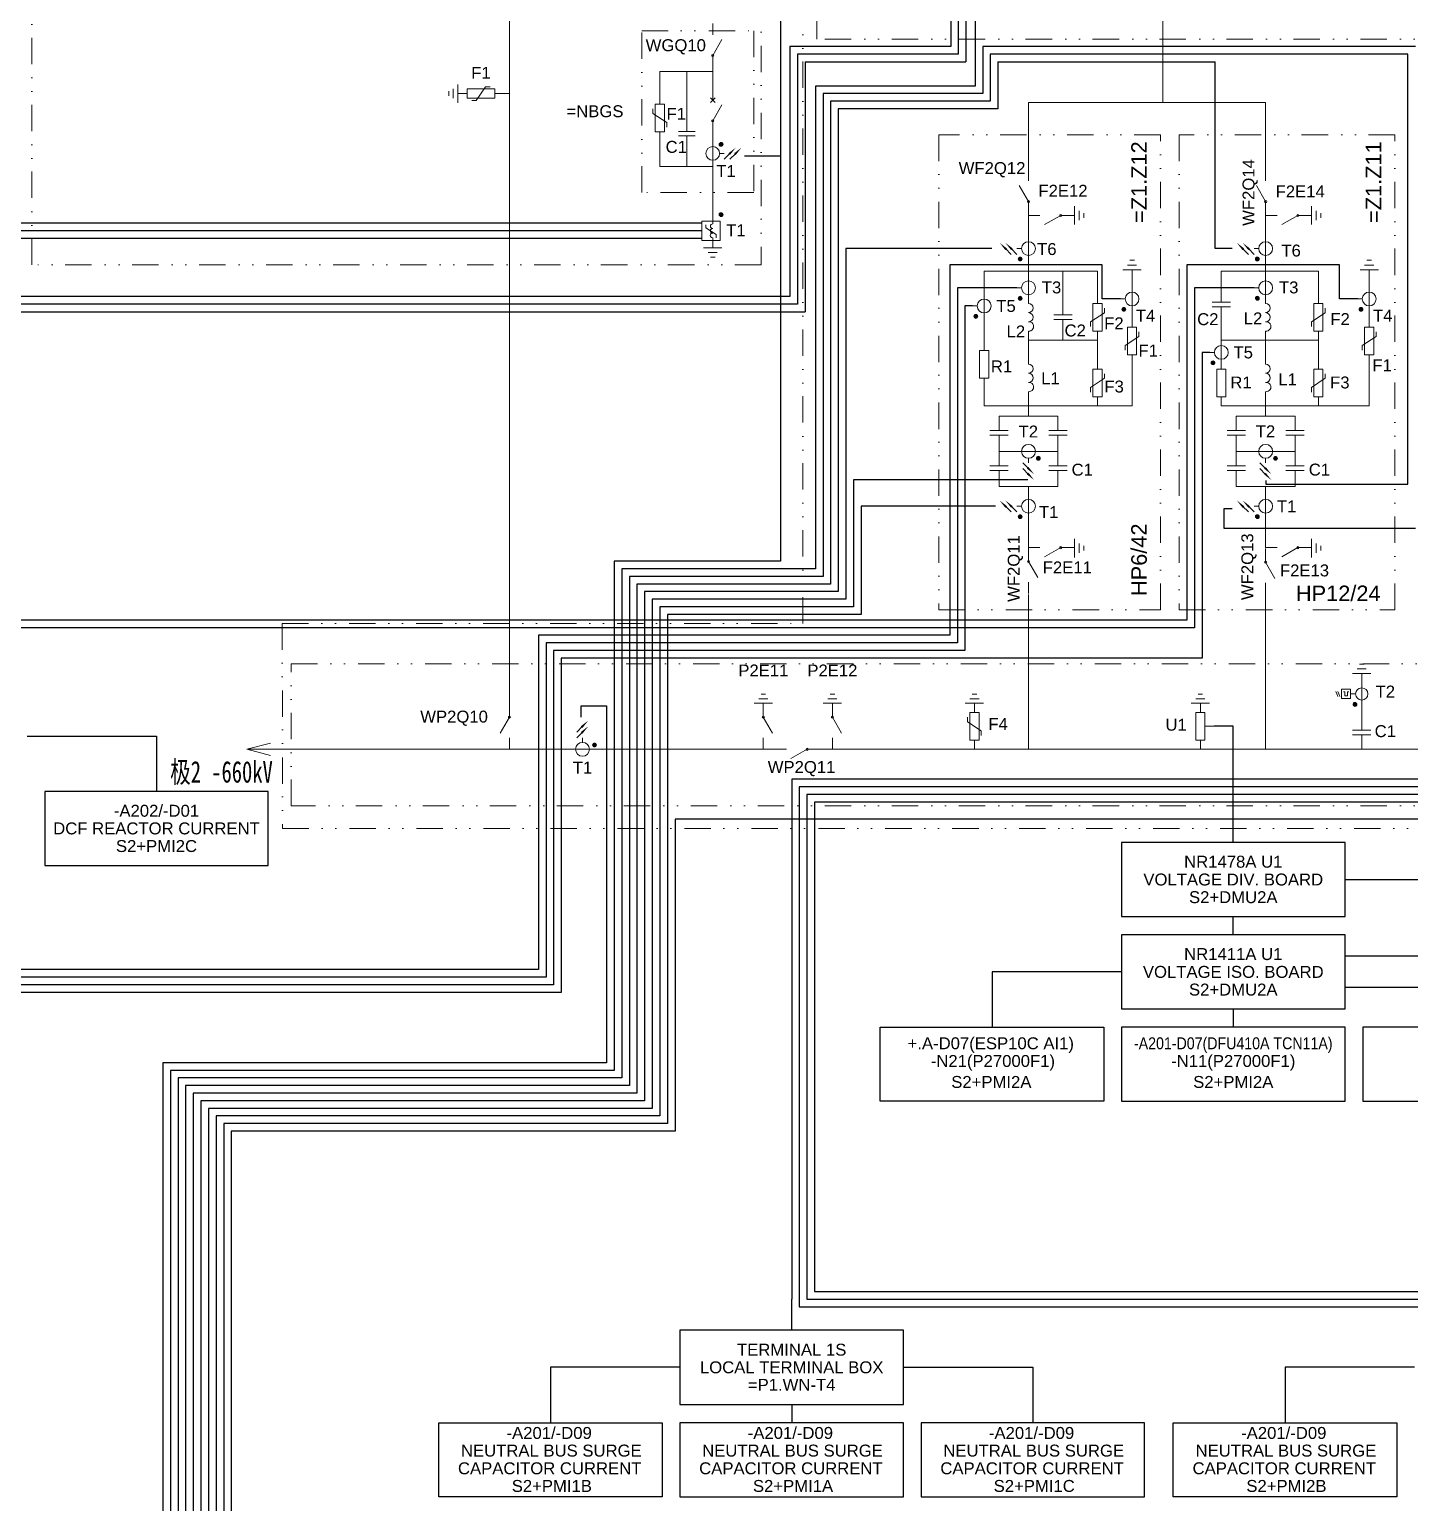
# Model space of a CAD drawing. Header units: inches. Extents: x -2066 to 1905, y 226 to 1109.
# Drawn here: x 453.9 to 719.8, y 372.4 to 656.3 of the extents above; entities that cross this region are included whole.
import ezdxf
from ezdxf.enums import TextEntityAlignment as Align

# ---------------------------------------------------------------- set-up
doc = ezdxf.new("R2010")
doc.units = ezdxf.units.IN
doc.header["$MEASUREMENT"] = 0
for name, pattern in [('DASHDOT', [1, 0.5, -0.25, 0, -0.25]), ('DASHED', [19.05, 12.7, -6.35]), ('DIVIDEX2', [63.499999, 25.4, -12.7, 0, -12.7, 0, -12.7])]:
    doc.linetypes.add(name, pattern=pattern)
for name, color, linetype, lineweight in [('1', 1, 'DASHED', 18), ('ACF', 32, 'Continuous', 18), ('area', 4, 'DIVIDEX2', 18), ('DC', 92, 'Continuous', 18), ('DC-SHEBEI', 92, 'Continuous', 18), ('equipment', 92, 'Continuous', 18), ('远期设备', 3, 'DASHED', 18)]:
    doc.layers.add(name, color=color, linetype=linetype, lineweight=lineweight)
doc.styles.add('@wqy', font='simplex.shx', dxfattribs={"width": 0.7, "bigfont": 'hzdx1.shx'})
doc.styles.get("Standard").update_dxf_attribs({"font": 'arial.ttf'})

# ---------------------------------------------------------------- blocks, each defined once
blk = doc.blocks.new('055')
at = {"layer": 'equipment', "linetype": 'Continuous'}
for p, q in [((0, 0), (0.3, 0)), ((0.65, 0.2), (0.3, 0)), ((0.8, 0.05), (0.7, -0.05)), ((0.7, 0.05), (0.8, -0.05)), ((0.75, 0), (1, 0))]:
    blk.add_line(p, q, dxfattribs=at)
blk.add_circle((0.3, 0), 0.0224, dxfattribs=at)
at = {"layer": '1'}
blk.add_attdef('ItemDestignation', (0, 0), '', height=0.125, dxfattribs=at)
blk.add_attdef('ItemDestignation', (0, 0), '', height=0.125, dxfattribs=at)
at = {"layer": 'equipment'}
for tag in ['Quantity', 'Station', 'Quantity', 'Station', 'Remarks', 'Remarks', 'RS_no', 'RS_no', 'Item_des', 'Item_des']:
    blk.add_attdef(tag, (0, 0), '', height=0.125, dxfattribs=at)
blk = doc.blocks.new('012')
at = {"layer": 'equipment', "linetype": 'Continuous'}
for p, q in [((0.135, 0), (0.45, 0)), ((0.45, 0.2), (0.45, -0.2)), ((0.55, 0.2), (0.55, -0.2)), ((0.55, 0), (0.9, 0))]:
    blk.add_line(p, q, dxfattribs=at)
at = {"layer": '1'}
for tag in ['Quantity', 'Station', 'Remarks', 'RS_no', 'Item_des', 'ItemDestignation']:
    blk.add_attdef(tag, (0, 0), '', height=0.125, dxfattribs=at)
blk = doc.blocks.new('016')
at = {"layer": 'equipment', "color": 18, "linetype": 'Continuous'}
blk.add_blockref('012', (0, 0), dxfattribs=at)
at = {"layer": '1'}
for tag in ['Quantity', 'Station', 'Remarks', 'RS_no', 'Item_des', 'ItemDestignation']:
    blk.add_attdef(tag, (0, 0), '', height=0.125, dxfattribs=at)
blk = doc.blocks.new('EARTH')
at = {"layer": 'equipment', "linetype": 'Continuous'}
for p, q in [((-0.2, 0), (0.2, 0)), ((-0.1, -0.1), (0.1, -0.1)), ((-0.05, -0.2), (0.05, -0.2))]:
    blk.add_line(p, q, dxfattribs=at)
at = {"layer": '1'}
for tag in ['Quantity', 'Station', 'Remarks', 'RS_no', 'Item_des', 'ItemDestignation']:
    blk.add_attdef(tag, (0, 0), '', height=0.125, dxfattribs=at)
blk = doc.blocks.new('054')
at = {"layer": 'equipment', "linetype": 'Continuous'}
for p, q in [((0, 0), (0.3, 0)), ((0.65, 0.2), (0.3, 0)), ((0.75, 0), (1, 0))]:
    blk.add_line(p, q, dxfattribs=at)
blk.add_circle((0.3, 0), 0.0224, dxfattribs=at)
at = {"layer": '1'}
for tag in ['Quantity', 'Station', 'Remarks', 'RS_no', 'Item_des', 'ItemDestignation']:
    blk.add_attdef(tag, (0, 0), '', height=0.125, dxfattribs=at)
blk = doc.blocks.new('045')
at = {"layer": 'equipment', "linetype": 'Continuous'}
for p, q in [((0, 0), (0.2, 0)), ((0.4, -0.15), (0.6, 0.15)), ((0.6, 0.15), (0.7, 0.15)), ((0.8, 0), (1, 0)), ((0.3, -0.15), (0.4, -0.15))]:
    blk.add_line(p, q, dxfattribs=at)
blk.add_lwpolyline([(0.2, 0.1), (0.2, -0.1), (0.8, -0.1), (0.8, 0.1)], close=True, dxfattribs=at)
at = {"layer": '1'}
for tag in ['Quantity', 'Station', 'Remarks', 'RS_no', 'Item_des', 'ItemDestignation']:
    blk.add_attdef(tag, (0, 0), '', height=0.125, dxfattribs=at)
blk = doc.blocks.new('046')
at = {"layer": 'equipment', "linetype": 'Continuous'}
for p, q in [((0, 0), (0.2, 0)), ((0.4, -0.15), (0.6, 0.15)), ((0.6, 0.15), (0.7, 0.15)), ((0.8, 0), (1, 0)), ((0.3, -0.15), (0.4, -0.15))]:
    blk.add_line(p, q, dxfattribs=at)
blk.add_lwpolyline([(0.2, 0.1), (0.2, -0.1), (0.8, -0.1), (0.8, 0.1)], close=True, dxfattribs=at)
at = {"layer": '1'}
for tag in ['Quantity', 'Station', 'Remarks', 'RS_no', 'Item_des', 'ItemDestignation']:
    blk.add_attdef(tag, (0, 0), '', height=0.125, dxfattribs=at)
blk = doc.blocks.new('031')
at = {"layer": 'equipment', "linetype": 'Continuous'}
for p, q in [((0, 0), (0.2, 0)), ((0.8, 0), (1, 0))]:
    blk.add_line(p, q, dxfattribs=at)
blk.add_lwpolyline([(0.2, 0.1), (0.2, -0.1), (0.8, -0.1), (0.8, 0.1)], close=True, dxfattribs=at)
at = {"layer": '1'}
for tag in ['Quantity', 'Station', 'Remarks', 'RS_no', 'Item_des', 'ItemDestignation']:
    blk.add_attdef(tag, (0, 0), '', height=0.125, dxfattribs=at)
blk = doc.blocks.new('075')
at = {"layer": 'equipment', "linetype": 'Continuous'}
blk.add_line((0.5, 0.3), (0.5, 0.1), dxfattribs=at)
at = {"layer": 'equipment', "color": 18, "linetype": 'Continuous'}
blk.add_blockref('031', (0, 0), dxfattribs=at)
at = {"layer": '1'}
for tag in ['Quantity', 'Station', 'Remarks', 'RS_no', 'Item_des', 'ItemDestignation']:
    blk.add_attdef(tag, (0, 0), '', height=0.125, dxfattribs=at)
blk = doc.blocks.new('021')
at = {"layer": 'equipment', "linetype": 'Continuous'}
for p, q in [((0.119, 0), (0.2, 0)), ((0.8, 0), (0.884, 0))]:
    blk.add_line(p, q, dxfattribs=at)
for centre, radius, start, end in [((0.3, 0), 0.1, 0, 180), ((0.5, 0), 0.1, 0, 180), ((0.7, 0.012), 0.101, 352.875, 187.125)]:
    blk.add_arc(centre, radius, start, end, dxfattribs=at)
at = {"layer": '1'}
for tag in ['Quantity', 'Station', 'Remarks', 'RS_no', 'Item_des', 'ItemDestignation']:
    blk.add_attdef(tag, (0, 0), '', height=0.125, dxfattribs=at)
blk = doc.blocks.new('TEMP')
at = {"layer": 'equipment', "linetype": 'Continuous'}
blk.add_line((0, -0.15), (0, -0.25), dxfattribs=at)
blk.add_circle((0, 0), 0.15, dxfattribs=at)
at = {"layer": '1'}
for tag in ['Quantity', 'Station', 'Remarks', 'RS_no', 'Item_des', 'ItemDestignation']:
    blk.add_attdef(tag, (0, 0), '', height=0.125, dxfattribs=at)
blk = doc.blocks.new('078')
at = {"layer": 'equipment', "linetype": 'Continuous'}
for points in [[(-0.125, -0.5), (-0.001, -0.341), (-0.001, -0.341), (0.034, -0.376)], [(-0.125, -0.625), (-0.001, -0.466), (-0.001, -0.466), (0.034, -0.501)]]:
    blk.add_hatch(color=256, dxfattribs=at).paths.add_polyline_path(points, flags=0)
for p, q in [((0, -0.375), (0.125, -0.25)), ((0, -0.5), (0.125, -0.375))]:
    blk.add_line(p, q, dxfattribs=at)
at = {"layer": 'equipment', "linetype": 'DASHDOT'}
blk.add_blockref('TEMP', (0, 0), dxfattribs=at)
at = {"layer": '1'}
for tag in ['Quantity', 'Station', 'Remarks', 'RS_no', 'Item_des', 'ItemDestignation']:
    blk.add_attdef(tag, (0, 0), '', height=0.125, dxfattribs=at)
blk = doc.blocks.new('076')
at = {"layer": 'equipment', "linetype": 'Continuous'}
blk.add_line((-0.15, 0), (-0.25, 0), dxfattribs=at)
blk.add_circle((0, 0), 0.15, dxfattribs=at)
at = {"layer": '1'}
for tag in ['Quantity', 'Station', 'Remarks', 'Item_des', 'ItemDestignation']:
    blk.add_attdef(tag, (0, 0), '', height=0.125, dxfattribs=at)
at = {"layer": 'equipment'}
blk.add_attdef('RS_no', (0, 0), '', height=0.125, dxfattribs=at)

msp = doc.modelspace()

# ---------------------------------------------------------------- hatches: boundary and pattern name
at = {"lineweight": 13}
h = msp.add_hatch(color=6, dxfattribs=at)
edge = h.paths.add_edge_path(flags=0)
edge.add_arc((587.14, 634.14), 0.371, 0, 360)
h = msp.add_hatch(color=6, dxfattribs=at)
edge = h.paths.add_edge_path(flags=0)
edge.add_arc((587.14, 620.61), 0.371, 0, 360)
h = msp.add_hatch(color=6, dxfattribs=at)
edge = h.paths.add_edge_path(flags=0)
edge.add_arc((644.76, 612.05), 0.371, 0, 360)
h = msp.add_hatch(color=6, dxfattribs=at)
edge = h.paths.add_edge_path(flags=0)
edge.add_arc((690.45, 612.05), 0.371, 0, 360)
h = msp.add_hatch(color=6, dxfattribs=at)
edge = h.paths.add_edge_path(flags=0)
edge.add_arc((644.76, 604.49), 0.371, 0, 360)
h = msp.add_hatch(color=6, dxfattribs=at)
edge = h.paths.add_edge_path(flags=0)
edge.add_arc((690.45, 604.49), 0.371, 0, 360)
h = msp.add_hatch(color=6, dxfattribs=at)
edge = h.paths.add_edge_path(flags=0)
edge.add_arc((664.71, 602.35), 0.371, 0, 360)
h = msp.add_hatch(color=6, dxfattribs=at)
edge = h.paths.add_edge_path(flags=0)
edge.add_arc((710.4, 602.35), 0.371, 0, 360)
h = msp.add_hatch(color=6, dxfattribs=at)
edge = h.paths.add_edge_path(flags=0)
edge.add_arc((636.22, 600.99), 0.371, 0, 360)
h = msp.add_hatch(color=6, dxfattribs=at)
edge = h.paths.add_edge_path(flags=0)
edge.add_arc((681.91, 592.04), 0.371, 0, 360)
h = msp.add_hatch(color=6, dxfattribs=at)
edge = h.paths.add_edge_path(flags=0)
edge.add_arc((648.25, 573.64), 0.371, 0, 360)
h = msp.add_hatch(color=6, dxfattribs=at)
edge = h.paths.add_edge_path(flags=0)
edge.add_arc((693.94, 573.64), 0.371, 0, 360)
h = msp.add_hatch(color=6, dxfattribs=at)
edge = h.paths.add_edge_path(flags=0)
edge.add_arc((644.76, 562.41), 0.371, 0, 360)
h = msp.add_hatch(color=6, dxfattribs=at)
edge = h.paths.add_edge_path(flags=0)
edge.add_arc((690.45, 562.41), 0.371, 0, 360)
h = msp.add_hatch(color=6, dxfattribs=at)
edge = h.paths.add_edge_path(flags=0)
edge.add_arc((709.24, 526.22), 0.371, 0, 360)
h = msp.add_hatch(color=6, dxfattribs=at)
edge = h.paths.add_edge_path(flags=0)
edge.add_arc((562.76, 518.4), 0.371, 0, 360)

# ---------------------------------------------------------------- linework, layer by layer
at = {"color": 6}
for p, q in [((598.61, 682.44), (598.61, 631.86)), ((636.07, 661.3), (636.07, 645.38)), ((720.89, 652.99), (637.54, 652.99)), ((637.54, 652.99), (637.54, 643.92)), ((719.42, 651.52), (639, 651.52)), ((639, 651.52), (639, 642.45)), ((640.47, 650.06), (682.34, 650.06)), ((640.47, 650.06), (640.47, 640.98)), ((682.34, 614.06), (682.34, 650.06)), ((719.42, 568.68), (719.42, 651.52)), ((636.07, 645.38), (605.32, 645.38)), ((605.32, 645.38), (605.32, 552.35)), ((606.79, 643.92), (606.79, 550.89)), ((637.54, 643.92), (606.79, 643.92)), ((608.25, 642.45), (608.25, 549.42)), ((639, 642.45), (608.25, 642.45)), ((609.72, 640.98), (609.72, 547.96)), ((640.47, 640.98), (609.72, 640.98)), ((598.61, 631.86), (591.66, 631.86)), ((598.61, 631.86), (598.61, 553.82)), ((639.31, 614.06), (611.18, 614.06)), ((611.18, 614.06), (611.18, 546.49)), ((685.61, 614.06), (682.34, 614.06)), ((646.23, 569.53), (612.65, 569.53)), ((612.65, 569.53), (612.65, 545.02)), ((692.06, 568.68), (719.42, 568.68)), ((640.03, 564.41), (614.12, 564.41)), ((614.12, 564.41), (614.12, 543.56)), ((685.61, 563.89), (684.01, 563.89)), ((684.01, 563.89), (684.01, 560.18)), ((684.01, 560.18), (720.89, 560.18)), ((598.61, 553.82), (566.54, 553.82)), ((566.54, 553.82), (566.54, 455.7)), ((605.32, 552.35), (568, 552.35)), ((568, 552.35), (568, 454.24)), ((606.79, 550.89), (569.47, 550.89)), ((569.47, 550.89), (569.47, 452.77)), ((608.25, 549.42), (570.94, 549.42)), ((570.94, 549.42), (570.94, 451.3)), ((609.72, 547.96), (572.4, 547.96)), ((572.4, 547.96), (572.4, 449.84)), ((573.87, 546.49), (573.87, 448.37)), ((611.18, 546.49), (573.87, 546.49)), ((575.33, 545.02), (575.33, 446.91)), ((612.65, 545.02), (575.33, 545.02)), ((576.8, 543.56), (576.8, 445.44)), ((614.12, 543.56), (576.8, 543.56)), ((560.22, 523.77), (560.22, 525.92)), ((560.22, 525.92), (565.07, 525.92)), ((565.07, 525.92), (565.07, 457.17)), ((685.8, 522), (682.12, 522)), ((685.8, 499.62), (685.8, 522)), ((770, 504.12), (578.27, 504.12)), ((578.27, 504.12), (578.27, 443.97)), ((707.33, 492.48), (805.77, 492.48)), ((685.8, 481.82), (685.8, 485.34)), ((734.85, 477.71), (707.33, 477.71)), ((664.27, 474.68), (639.34, 474.68)), ((639.34, 474.68), (639.34, 464.01)), ((732.26, 471.65), (707.33, 471.65)), ((685.8, 467.54), (685.8, 464.01)), ((565.07, 457.17), (479.61, 457.17)), ((479.61, 457.17), (479.61, 342.67)), ((566.54, 455.7), (481.07, 455.7)), ((481.07, 455.7), (481.07, 342.67)), ((568, 454.24), (482.54, 454.24)), ((482.54, 454.24), (482.54, 342.67)), ((569.47, 452.77), (484, 452.77)), ((484, 452.77), (484, 342.67)), ((570.94, 451.3), (485.47, 451.3)), ((485.47, 451.3), (485.47, 342.67)), ((572.4, 449.84), (486.94, 449.84)), ((486.94, 449.84), (486.94, 342.67)), ((573.87, 448.37), (488.4, 448.37)), ((488.4, 448.37), (488.4, 342.67)), ((575.33, 446.91), (489.87, 446.91)), ((489.87, 446.91), (489.87, 342.67)), ((576.8, 445.44), (491.34, 445.44)), ((491.34, 445.44), (491.34, 342.67)), ((578.27, 443.97), (492.8, 443.97)), ((492.8, 443.97), (492.8, 342.67))]:
    msp.add_line(p, q, dxfattribs=at)
at = {"color": 41, "true_color": 0xf4ee51}
for p, q in [((631.37, 670.3), (631.37, 652.99)), ((632.84, 670.3), (632.84, 651.52)), ((634.3, 670.3), (634.3, 650.06)), ((600.4, 652.99), (600.4, 604.82)), ((631.37, 652.99), (600.4, 652.99)), ((601.86, 651.52), (601.86, 603.36)), ((632.84, 651.52), (601.86, 651.52)), ((603.33, 650.06), (603.33, 601.89)), ((603.33, 650.06), (634.3, 650.06)), ((583.46, 618.94), (334.69, 618.94)), ((583.46, 616.01), (-45.47, 616.01)), ((583.46, 617.47), (144.61, 617.47)), ((600.4, 604.82), (-175.64, 604.82)), ((601.86, 603.36), (-34.14, 603.36)), ((107.36, 601.89), (603.33, 601.89))]:
    msp.add_line(p, q, dxfattribs=at)
for p, q in [((660.55, 610.93), (631.19, 610.93)), ((631.19, 610.93), (631.19, 539.54)), ((660.55, 604.35), (660.55, 610.93)), ((706.24, 610.93), (676.87, 610.93)), ((676.87, 610.93), (676.87, 542.47)), ((706.24, 604.35), (706.24, 610.93)), ((644.13, 606.49), (632.65, 606.49)), ((632.65, 606.49), (632.65, 538.07)), ((689.82, 606.49), (678.34, 606.49)), ((678.34, 606.49), (678.34, 541)), ((635.59, 603), (634.12, 603)), ((634.12, 603), (634.12, 536.61)), ((664.08, 604.35), (660.55, 604.35)), ((709.77, 604.35), (706.24, 604.35)), ((681.28, 594.05), (679.81, 594.05)), ((679.81, 594.05), (679.81, 535.14)), ((692.06, 569.4), (692.06, 568.68)), ((676.87, 542.47), (292.16, 542.47)), ((678.34, 541), (431.93, 541)), ((551.96, 539.54), (551.96, 475.13)), ((631.19, 539.54), (551.96, 539.54)), ((553.43, 538.07), (553.43, 473.67)), ((632.65, 538.07), (553.43, 538.07)), ((554.89, 536.61), (554.89, 472.2)), ((634.12, 536.61), (554.89, 536.61)), ((556.36, 535.14), (556.36, 470.73)), ((679.81, 535.14), (556.36, 535.14)), ((453.46, 520.13), (478.39, 520.13)), ((478.39, 520.13), (478.39, 509.47)), ((728.95, 511.81), (600.74, 511.81)), ((600.74, 511.81), (600.74, 411.62)), ((730.42, 510.34), (602.2, 510.34)), ((602.2, 510.34), (602.2, 410.15)), ((731.89, 508.88), (603.67, 508.88)), ((603.67, 508.88), (603.67, 411.62)), ((733.35, 507.41), (605.14, 507.41)), ((605.14, 507.41), (605.14, 413.08)), ((551.96, 475.13), (-55.36, 475.13)), ((553.43, 473.67), (84.4, 473.67)), ((554.89, 472.2), (224.17, 472.2)), ((556.36, 470.73), (363.94, 470.73)), ((600.74, 405.62), (600.74, 411.62)), ((603.67, 411.62), (883.74, 411.62)), ((605.14, 413.08), (1025.24, 413.08)), ((602.2, 410.15), (742.24, 410.15)), ((579.21, 398.48), (554.28, 398.48)), ((554.28, 398.48), (554.28, 387.81)), ((622.27, 398.48), (647.2, 398.48)), ((647.2, 398.48), (647.2, 387.81)), ((720.71, 398.48), (695.78, 398.48)), ((695.78, 398.48), (695.78, 387.81)), ((600.74, 391.34), (600.74, 387.81))]:
    msp.add_line(p, q)
for points in [[(456.86, 495.19), (499.92, 495.19), (499.92, 509.47), (456.86, 509.47)], [(579.21, 391.34), (622.27, 391.34), (622.27, 405.62), (579.21, 405.62)], [(575.81, 373.54), (532.75, 373.54), (532.75, 387.81), (575.81, 387.81)], [(579.21, 373.54), (622.27, 373.54), (622.27, 387.81), (579.21, 387.81)], [(625.67, 373.54), (668.73, 373.54), (668.73, 387.81), (625.67, 387.81)], [(717.31, 373.54), (674.25, 373.54), (674.25, 387.81), (717.31, 387.81)]]:
    msp.add_lwpolyline(points, close=True)
at = {"color": 6}
for points in [[(664.27, 485.34), (707.33, 485.34), (707.33, 499.62), (664.27, 499.62)], [(664.27, 467.54), (707.33, 467.54), (707.33, 481.82), (664.27, 481.82)], [(660.87, 449.74), (617.81, 449.74), (617.81, 464.01), (660.87, 464.01)], [(664.27, 449.74), (707.33, 449.74), (707.33, 464.01), (664.27, 464.01)], [(710.73, 449.74), (753.79, 449.74), (753.79, 464.01), (710.73, 464.01)]]:
    msp.add_lwpolyline(points, close=True, dxfattribs=at)
at = {"color": 6, "lineweight": 13}
for centre in [(587.14, 634.14), (587.14, 620.61), (644.76, 612.05), (690.45, 612.05), (644.76, 604.49), (690.45, 604.49), (664.71, 602.35), (710.4, 602.35), (636.22, 600.99), (681.91, 592.04), (648.25, 573.64), (693.94, 573.64), (644.76, 562.41), (690.45, 562.41), (709.24, 526.22), (562.76, 518.4)]:
    msp.add_circle(centre, 0.371, dxfattribs=at)
at = {"layer": 'ACF', "color": 2, "lineweight": 13}
for p, q in [((583.46, 615.62), (583.46, 619.33)), ((583.46, 619.33), (586.95, 619.33)), ((586.95, 619.33), (586.95, 615.62)), ((584.22, 618.06), (584.22, 618.67)), ((586.95, 615.62), (583.46, 615.62))]:
    msp.add_line(p, q, dxfattribs=at)
msp.add_lwpolyline([(586.19, 616.13), (586.19, 616.75), (584.22, 618.06)], dxfattribs=at)
at = {"layer": 'area', "color": 1, "linetype": 'DIVIDEX2', "lineweight": 13, "ltscale": 0.2}
for p, q in [((602.89, 541.82), (602.89, 688.86)), ((502.61, 541.82), (502.68, 502.32)), ((502.61, 541.82), (602.89, 541.82)), ((502.68, 502.32), (922, 502.32))]:
    msp.add_line(p, q, dxfattribs=at)
at = {"layer": 'area', "linetype": 'DIVIDEX2', "lineweight": 13, "ltscale": 0.2}
for points in [[(454.39, 756.32), (594.89, 756.32), (594.89, 610.91), (454.39, 610.91)], [(605.59, 687.11), (792.79, 687.11), (792.79, 654.42), (605.59, 654.42)], [(629.06, 544.47), (671.78, 544.47), (671.78, 635.97), (629.06, 635.97)], [(675.35, 544.47), (716.95, 544.47), (716.95, 635.97), (675.35, 635.97)], [(792.79, 506.65), (504.34, 506.65), (504.34, 534.07), (792.79, 534.07)]]:
    msp.add_lwpolyline(points, close=True, dxfattribs=at)
at = {"layer": 'area', "lineweight": 13, "ltscale": 0.2}
msp.add_lwpolyline([(571.85, 656.01), (593.46, 656.01), (593.46, 624.85), (571.85, 624.85)], close=True, dxfattribs=at)
at = {"layer": 'DC', "lineweight": 13}
for p, q in [((546.36, 860.67), (546.36, 526.44)), ((672.21, 642.19), (672.21, 671.72)), ((575.35, 648.18), (585.56, 648.18)), ((575.35, 641.89), (575.35, 648.18)), ((585.53, 644.87), (585.53, 648.59)), ((545.32, 643.93), (546.36, 643.93)), ((646.35, 629.31), (646.35, 642.19)), ((646.35, 642.19), (692.04, 642.19)), ((692.04, 629.31), (692.04, 642.19)), ((585.53, 636), (585.53, 630.24)), ((575.35, 629.87), (575.35, 634.8)), ((585.53, 630.24), (585.53, 619.18)), ((580.53, 629.87), (575.35, 629.87)), ((580.53, 629.87), (585.53, 629.87)), ((646.35, 604.2), (646.35, 620.45)), ((692.04, 604.2), (692.04, 620.45)), ((585.53, 615.98), (585.53, 614.2)), ((659.65, 609.69), (637.81, 609.69)), ((637.81, 609.69), (637.81, 596.18)), ((653, 604.06), (653, 609.69)), ((659.65, 605.26), (659.65, 609.69)), ((666.3, 600.68), (666.3, 609.95)), ((702.19, 609.69), (683.5, 609.69)), ((683.5, 606.51), (683.5, 609.69)), ((702.19, 605.26), (702.19, 609.69)), ((711.99, 605.52), (711.99, 609.95)), ((711.99, 600.68), (711.99, 609.95)), ((683.5, 599.73), (683.5, 592.61)), ((646.35, 592.53), (646.35, 597.42)), ((659.65, 596.39), (646.35, 596.39)), ((653, 597.28), (653, 596.39)), ((659.65, 592.61), (659.65, 596.39)), ((702.19, 596.39), (683.5, 596.39)), ((692.04, 592.53), (692.04, 597.42)), ((702.19, 592.61), (702.19, 596.39)), ((666.3, 593.59), (666.3, 583.74)), ((711.99, 593.59), (711.99, 583.74)), ((711.99, 593.59), (711.99, 584.01)), ((666.3, 591.82), (666.3, 584.01)), ((637.81, 587.32), (637.81, 583.74)), ((646.35, 581.78), (646.35, 585.74)), ((692.04, 581.78), (692.04, 585.74)), ((666.3, 583.74), (637.81, 583.74)), ((711.99, 583.74), (683.5, 583.74)), ((640.68, 581.78), (652.02, 581.78)), ((686.37, 581.78), (697.71, 581.78)), ((640.68, 574.99), (652.02, 574.99)), ((686.37, 574.99), (697.71, 574.99)), ((640.68, 568.21), (652.02, 568.21)), ((646.35, 568.21), (646.35, 556.43)), ((686.37, 568.21), (697.71, 568.21)), ((692.04, 568.21), (692.04, 556.43)), ((646.35, 547.41), (646.35, 517.57)), ((692.04, 547.41), (692.04, 517.57)), ((710.54, 524.35), (710.54, 532.21)), ((495.8, 517.57), (500.35, 518.76)), ((495.8, 517.57), (500.35, 516.38)), ((510.35, 517.57), (495.8, 517.57)), ((597.5, 517.57), (508.33, 517.57)), ((739.8, 517.57), (606.37, 517.57))]:
    msp.add_line(p, q, dxfattribs=at)
at = {"layer": 'DC', "lineweight": 13, "ltscale": 50}
for p, q in [((580.53, 648.18), (580.53, 639.41)), ((580.53, 633.3), (580.53, 629.87))]:
    msp.add_line(p, q, dxfattribs=at)
at = {"layer": 'DC-SHEBEI', "lineweight": 13}
for p, q in [((705.56, 528.73), (705.76, 528.23)), ((705.96, 527.73), (705.76, 528.23)), ((705.92, 528.73), (706.12, 528.23)), ((706.32, 527.73), (706.12, 528.23)), ((708.4, 529.13), (706.67, 529.13)), ((706.67, 529.13), (706.67, 527.34)), ((707.03, 528.67), (707.29, 528.67)), ((707.29, 528.67), (707.29, 527.9)), ((707.78, 528.67), (707.78, 527.9)), ((708.04, 528.67), (707.78, 528.67)), ((708.4, 529.13), (708.4, 527.34)), ((709.35, 528.23), (708.4, 528.23)), ((708.4, 527.34), (706.67, 527.34)), ((707.78, 527.9), (707.29, 527.9))]:
    msp.add_line(p, q, dxfattribs=at)
for points in [[(705.65, 528.52, 0.0553, 0, 0), (705.56, 528.73, 0, 0, 0)], [(706.01, 528.52, 0.0553, 0, 0), (705.92, 528.73, 0, 0, 0)]]:
    msp.add_lwpolyline(points, format="xyseb", dxfattribs=at)
msp.add_circle((710.54, 528.23), 1.18, dxfattribs=at)
at = {"layer": 'equipment', "lineweight": 13, "ltscale": 50}
for p, q in [((637.81, 594.41), (637.81, 596.18)), ((636.92, 589.09), (636.92, 594.41)), ((636.92, 594.41), (638.69, 594.41)), ((638.69, 594.41), (638.69, 589.09)), ((682.61, 585.52), (682.61, 590.84)), ((682.61, 590.84), (684.38, 590.84)), ((683.5, 590.84), (683.5, 592.61)), ((684.38, 590.84), (684.38, 585.52)), ((638.69, 589.09), (636.92, 589.09)), ((637.81, 587.32), (637.81, 589.09)), ((684.38, 585.52), (682.61, 585.52)), ((683.5, 583.74), (683.5, 585.52))]:
    msp.add_line(p, q, dxfattribs=at)

# ---------------------------------------------------------------- block references
at = {"layer": 'equipment', "lineweight": 13}
for name, p, xscale, yscale, zscale, rotation in [('054', (585.53, 648.59), -8.866773410727092, 8.866773410727092, 8.866773410726644, 270), ('EARTH', (536.45, 643.93), 8.866773410727092, 8.866773410727092, 8.866773410727092, 270), ('055', (585.53, 636), -8.866773410727092, 8.866773410727092, 8.866773410726644, 270), ('046', (575.35, 643.67), 8.866773410727092, 8.866773410727092, 8.866773410727092, 270), ('016', (580.53, 632.22), -7.980096069656383, 7.98009606965411, -7.980096069656383, 270), ('078', (585.53, 632.41), 8.866773410727546, -8.866773410725727, 8.866773410727546, 270), ('054', (646.35, 620.45), 8.866773410727092, 8.866773410727092, 8.866773410727092, 90), ('054', (692.04, 620.45), 8.866773410727092, 8.866773410727092, 8.866773410727092, 90), ('EARTH', (655.22, 620.45), 8.866773410727092, -8.866773410727092, 8.866773410727092, 270), ('EARTH', (700.9, 620.45), 8.866773410727092, -8.866773410727092, 8.866773410727092, 270), ('054', (655.22, 620.45), 8.866773410727092, 8.866773410727092, 8.866773410727092, 180), ('054', (700.9, 620.45), 8.866773410727092, 8.866773410727092, 8.866773410727092, 180), ('078', (646.35, 614.06), -8.866773410727092, -8.866773410727092, 8.866773410726644, 90), ('078', (692.04, 614.06), -8.866773410727092, -8.866773410727092, 8.866773410726644, 90), ('045', (659.65, 596.39), -8.866773410727092, 8.866773410727092, 8.866773410726644, 270), ('016', (683.5, 607.71), 8.866773410727092, -8.866773410727092, 8.866773410727092, 270), ('045', (702.19, 596.39), -8.866773410727092, 8.866773410727092, 8.866773410726644, 270), ('021', (646.35, 605.26), -8.866773410727092, -8.866773410727092, 8.866773410726644, 90), ('016', (653, 605.26), -8.866773410727092, -8.866773410727092, 8.866773410726644, 90), ('021', (692.04, 605.26), -8.866773410727092, -8.866773410727092, 8.866773410726644, 90), ('045', (666.3, 591.82), -8.866773410727092, 8.866773410727092, 8.866773410727074, 270), ('045', (711.99, 591.82), -8.866773410727092, 8.866773410727092, 8.866773410727074, 270), ('021', (646.35, 593.58), -8.866773410727092, -8.866773410727092, 8.866773410726644, 90), ('045', (659.65, 583.74), -8.866773410727092, 8.866773410727092, 8.866773410726644, 270), ('021', (692.04, 593.58), -8.866773410727092, -8.866773410727092, 8.866773410726644, 90), ('045', (702.19, 583.74), -8.866773410727092, 8.866773410727092, 8.866773410726644, 270), ('016', (640.68, 582.97), -8.866773410727092, -8.866773410727092, 8.866773410726644, 90), ('016', (652.02, 582.97), -8.866773410727092, -8.866773410727092, 8.866773410726644, 90), ('016', (686.37, 582.97), -8.866773410727092, -8.866773410727092, 8.866773410726644, 90), ('016', (697.71, 582.97), -8.866773410727092, -8.866773410727092, 8.866773410726644, 90), ('078', (646.35, 574.99), 8.866773410724818, -8.866773410727092, 8.866773410724818, 180), ('078', (692.04, 574.99), 8.866773410724818, -8.866773410727092, 8.866773410724818, 180), ('016', (640.68, 576.19), -8.866773410727092, -8.866773410727092, 8.866773410726644, 90), ('016', (652.02, 576.19), -8.866773410727092, -8.866773410727092, 8.866773410726644, 90), ('016', (686.37, 576.19), -8.866773410727092, -8.866773410727092, 8.866773410726644, 90), ('016', (697.71, 576.19), -8.866773410727092, -8.866773410727092, 8.866773410726644, 90), ('078', (646.35, 564.41), -8.866773410727092, -8.866773410727092, 8.866773410726644, 90), ('078', (692.04, 564.41), -8.866773410727092, -8.866773410727092, 8.866773410726644, 90), ('054', (646.35, 556.43), 8.866773410727092, 8.866773410727092, 8.866773410727092, 270), ('054', (655.22, 556.43), 8.866773410727092, 8.866773410727092, 8.866773410727092, 180), ('EARTH', (655.22, 556.33), 8.866773410727092, -8.866773410727092, 8.866773410727092, 270), ('054', (700.9, 556.43), 8.866773410727092, 8.866773410727092, 8.866773410727092, 180), ('EARTH', (700.9, 556.33), 8.866773410727092, -8.866773410727092, 8.866773410727092, 270), ('054', (692.04, 556.28), 8.866773410727092, 8.866773410727092, 8.866773410727092, 270), ('EARTH', (710.54, 532.21), 8.866773410727092, 8.866773410727092, 8.866773410727092, 180.0000000000088), ('EARTH', (595.28, 526.44), 8.866773410727092, 8.866773410727092, 8.866773410727092, 180.0000000000088), ('EARTH', (608.58, 526.44), 8.866773410727092, 8.866773410727092, 8.866773410727092, 180.0000000000088), ('EARTH', (635.94, 526.44), 8.866773410727092, 8.866773410727092, 8.866773410727092, 180.0000000000088), ('EARTH', (679.46, 526.44), 8.866773410727092, 8.866773410727092, 8.866773410727092, 180.0000000000088), ('054', (546.36, 526.44), -8.866773410727092, 8.866773410727092, 8.866773410726644, 90), ('054', (595.28, 526.44), 8.866773410727092, 8.866773410727092, 8.866773410727092, 270.0000000000118), ('054', (608.58, 526.44), 8.866773410727092, 8.866773410727092, 8.866773410727092, 270.0000000000118), ('045', (635.94, 526.44), 8.866773410727092, 8.866773410727092, 8.866773410727092, 270.0000000000118), ('075', (679.46, 526.44), 8.866773410727092, 8.866773410727092, 8.866773410727092, 270.0000000000118), ('078', (560.44, 517.57), 8.866773410727092, 8.866773410727092, 8.866773410727092, 180), ('016', (710.54, 516.37), 8.866773410727092, 8.866773410727092, 8.866773410727092, 90.00000000001177), ('054', (606.37, 517.57), 8.866773410727092, 8.866773410727092, 8.866773410727092, 180.0000000000088)]:
    msp.add_blockref(name, p, dxfattribs=dict(at, xscale=xscale, yscale=yscale, zscale=zscale, rotation=rotation))
for name, p, xscale, yscale, zscale in [('045', (536.45, 643.93), 8.866773410727092, 8.866773410727092, 8.866773410727092), ('EARTH', (585.53, 614.2), -8.866773410727092, 8.866773410727092, 8.866773410726644), ('EARTH', (666.3, 609.95), -8.866773410727092, -9.236222302840815, 8.866773410727074), ('EARTH', (711.99, 609.95), -8.866773410727092, -9.236222302840815, 8.866773410727074), ('076', (646.35, 606.49), 8.866773410727092, -8.866773410727092, 8.866773410727092), ('076', (692.04, 606.49), 8.866773410727092, -8.866773410727092, 8.866773410727092), ('076', (666.3, 604.35), 8.866773410727092, -8.866773410727092, 8.866773410727092), ('076', (711.99, 604.35), 8.866773410727092, -8.866773410727092, 8.866773410727092), ('076', (637.81, 603), 8.866773410727092, -8.866773410727092, 8.866773410727092), ('076', (683.5, 594.05), 8.866773410727092, -8.866773410727092, 8.866773410727092)]:
    msp.add_blockref(name, p, dxfattribs=dict(at, xscale=xscale, yscale=yscale, zscale=zscale))
at = {"layer": 'equipment', "lineweight": 13, "ltscale": 0.5, "xscale": 4.433386705362409, "yscale": -4.433386705362409, "zscale": 4.433386705362409, "rotation": 270}
msp.add_blockref('021', (585.53, 619.71), dxfattribs=at)

# ---------------------------------------------------------------- texts
for s, height, p in [('WGQ10', 2.3, (578.42, 653.25)), ('F1', 2.3, (540.89, 647.93)), ('=NBGS', 2.3, (562.85, 640.53)), ('F1', 2.3, (578.51, 640.03)), ('C1', 2.3, (578.51, 633.66)), ('WF2Q12', 2.3, (639.34, 629.57)), ('T1', 2.3, (588.09, 628.99)), ('F2E12', 2.3, (653, 625.2)), ('F2E14', 2.3, (698.69, 625.07)), ('T1', 2.3, (589.99, 617.58)), ('T6', 2.3, (649.89, 613.97)), ('T6', 2.3, (696.94, 613.68)), ('T3', 2.3, (650.79, 606.58)), ('T3', 2.3, (696.48, 606.58)), ('T5', 2.3, (642.03, 603)), ('T4', 2.3, (668.9, 601.13)), ('T4', 2.3, (714.59, 601.13)), ('L2', 2.3, (643.92, 598.09)), ('C2', 2.3, (655.36, 598.28)), ('F2', 2.3, (662.81, 599.65)), ('C2', 2.3, (680.9, 600.46)), ('L2', 2.3, (689.61, 600.61)), ('F2', 2.3, (706.38, 600.48)), ('F1', 2.3, (669.42, 594.4)), ('T5', 2.3, (687.72, 594.05)), ('R1', 2.3, (641.16, 591.36)), ('F1', 2.3, (714.48, 591.58)), ('L1', 2.3, (650.58, 589.08)), ('F3', 2.3, (662.85, 587.48)), ('R1', 2.3, (687.29, 588.26)), ('L1', 2.3, (696.27, 588.86)), ('F3', 2.3, (706.33, 588.26)), ('T2', 2.3, (646.32, 578.81)), ('T2', 2.3, (692.01, 578.84)), ('C1', 2.3, (656.71, 571.46)), ('C1', 2.3, (702.4, 571.47)), ('T1', 2.3, (696.08, 564.37)), ('T1', 2.3, (650.25, 563.28)), ('F2E11', 2.3, (653.83, 552.62)), ('F2E13', 2.3, (699.52, 552.04)), ('HP12/24', 3, (706.02, 547.62)), ('P2E11', 2.3, (595.28, 532.76)), ('P2E12', 2.3, (608.58, 532.76)), ('T2', 2.3, (715.09, 528.7)), ('WP2Q10', 2.3, (535.71, 523.87)), ('F4', 2.3, (640.5, 522.44)), ('U1', 2.3, (674.79, 522.31)), ('C1', 2.3, (715.09, 521.07)), ('T1', 2.3, (560.44, 514.05)), ('WP2Q11', 2.3, (602.65, 514.16)), ('-A202/-D01', 2.3, (478.39, 505.73)), ('DCF REACTOR CURRENT', 2.3, (478.39, 502.33)), ('S2+PMI2C', 2.3, (478.39, 498.93)), ('TERMINAL 1S', 2.3, (600.74, 401.88)), ('LOCAL TERMINAL BOX', 2.3, (600.74, 398.48)), ('=P1.WN-T4', 2.3, (600.74, 395.11)), ('-A201/-D09', 2.3, (554.03, 385.83)), ('-A201/-D09', 2.3, (600.49, 385.83)), ('-A201/-D09', 2.3, (646.95, 385.83)), ('-A201/-D09', 2.3, (695.53, 385.83)), ('NEUTRAL BUS SURGE', 2.3, (554.44, 382.43)), ('NEUTRAL BUS SURGE', 2.3, (600.9, 382.43)), ('NEUTRAL BUS SURGE', 2.3, (647.36, 382.43)), ('NEUTRAL BUS SURGE', 2.3, (695.94, 382.43)), ('CAPACITOR CURRENT', 2.3, (554.13, 379.02)), ('CAPACITOR CURRENT', 2.3, (600.59, 379.02)), ('CAPACITOR CURRENT', 2.3, (647.05, 379.02)), ('CAPACITOR CURRENT', 2.3, (695.63, 379.02)), ('S2+PMI1B', 2.3, (554.54, 375.62)), ('S2+PMI1A', 2.3, (601, 375.62)), ('S2+PMI1C', 2.3, (647.46, 375.62)), ('S2+PMI2B', 2.3, (696.04, 375.62))]:
    msp.add_text(s, height=height).set_placement(p, align=Align.MIDDLE_CENTER)
for s, height, p in [('=Z1.Z12', 3, (667.65, 626.87)), ('=Z1.Z11', 3, (712.82, 626.87)), ('WF2Q14', 2.3, (688.74, 624.87)), ('HP6/42', 3, (667.65, 554.1)), ('WF2Q11', 2.3, (643.51, 552.41)), ('WF2Q13', 2.3, (688.51, 552.75))]:
    msp.add_text(s, height=height, rotation=90).set_placement(p, align=Align.MIDDLE_CENTER)
at = {"color": 6}
for s, p in [('NR1478A U1', (685.8, 495.91)), ('VOLTAGE DIV. BOARD', (685.8, 492.48)), ('S2+DMU2A', (685.8, 489.08)), ('NR1411A U1', (685.8, 478.11)), ('VOLTAGE ISO. BOARD', (685.8, 474.68)), ('S2+DMU2A', (685.8, 471.27)), ('+.A-D07(ESP10C AI1)', (639.09, 460.92)), ('-N21(P27000F1)', (639.5, 457.51)), ('-N11(P27000F1)', (685.8, 457.51)), ('S2+PMI2A', (639.2, 453.47)), ('S2+PMI2A', (685.8, 453.47))]:
    msp.add_text(s, height=2.3, dxfattribs=at).set_placement(p, align=Align.MIDDLE_CENTER)
at = {"color": 6, "width": 0.85}
msp.add_text('-A201-D07(DFU410A TCN11A)', height=2.3, dxfattribs=at).set_placement((685.8, 460.92), align=Align.MIDDLE_CENTER)
at = {"layer": '远期设备', "color": 7, "lineweight": 13, "insert": (481.03, 510.7), "char_height": 4.1472, "width": 26.4954, "attachment_point": 7, "style": '@wqy'}
msp.add_mtext('{\\fSimSun|b0|i0|c134|p2;极\\fSimSun|b0|i0|c0|p2;2 -660kV}', dxfattribs=at)

doc.saveas('drawing.dxf')
